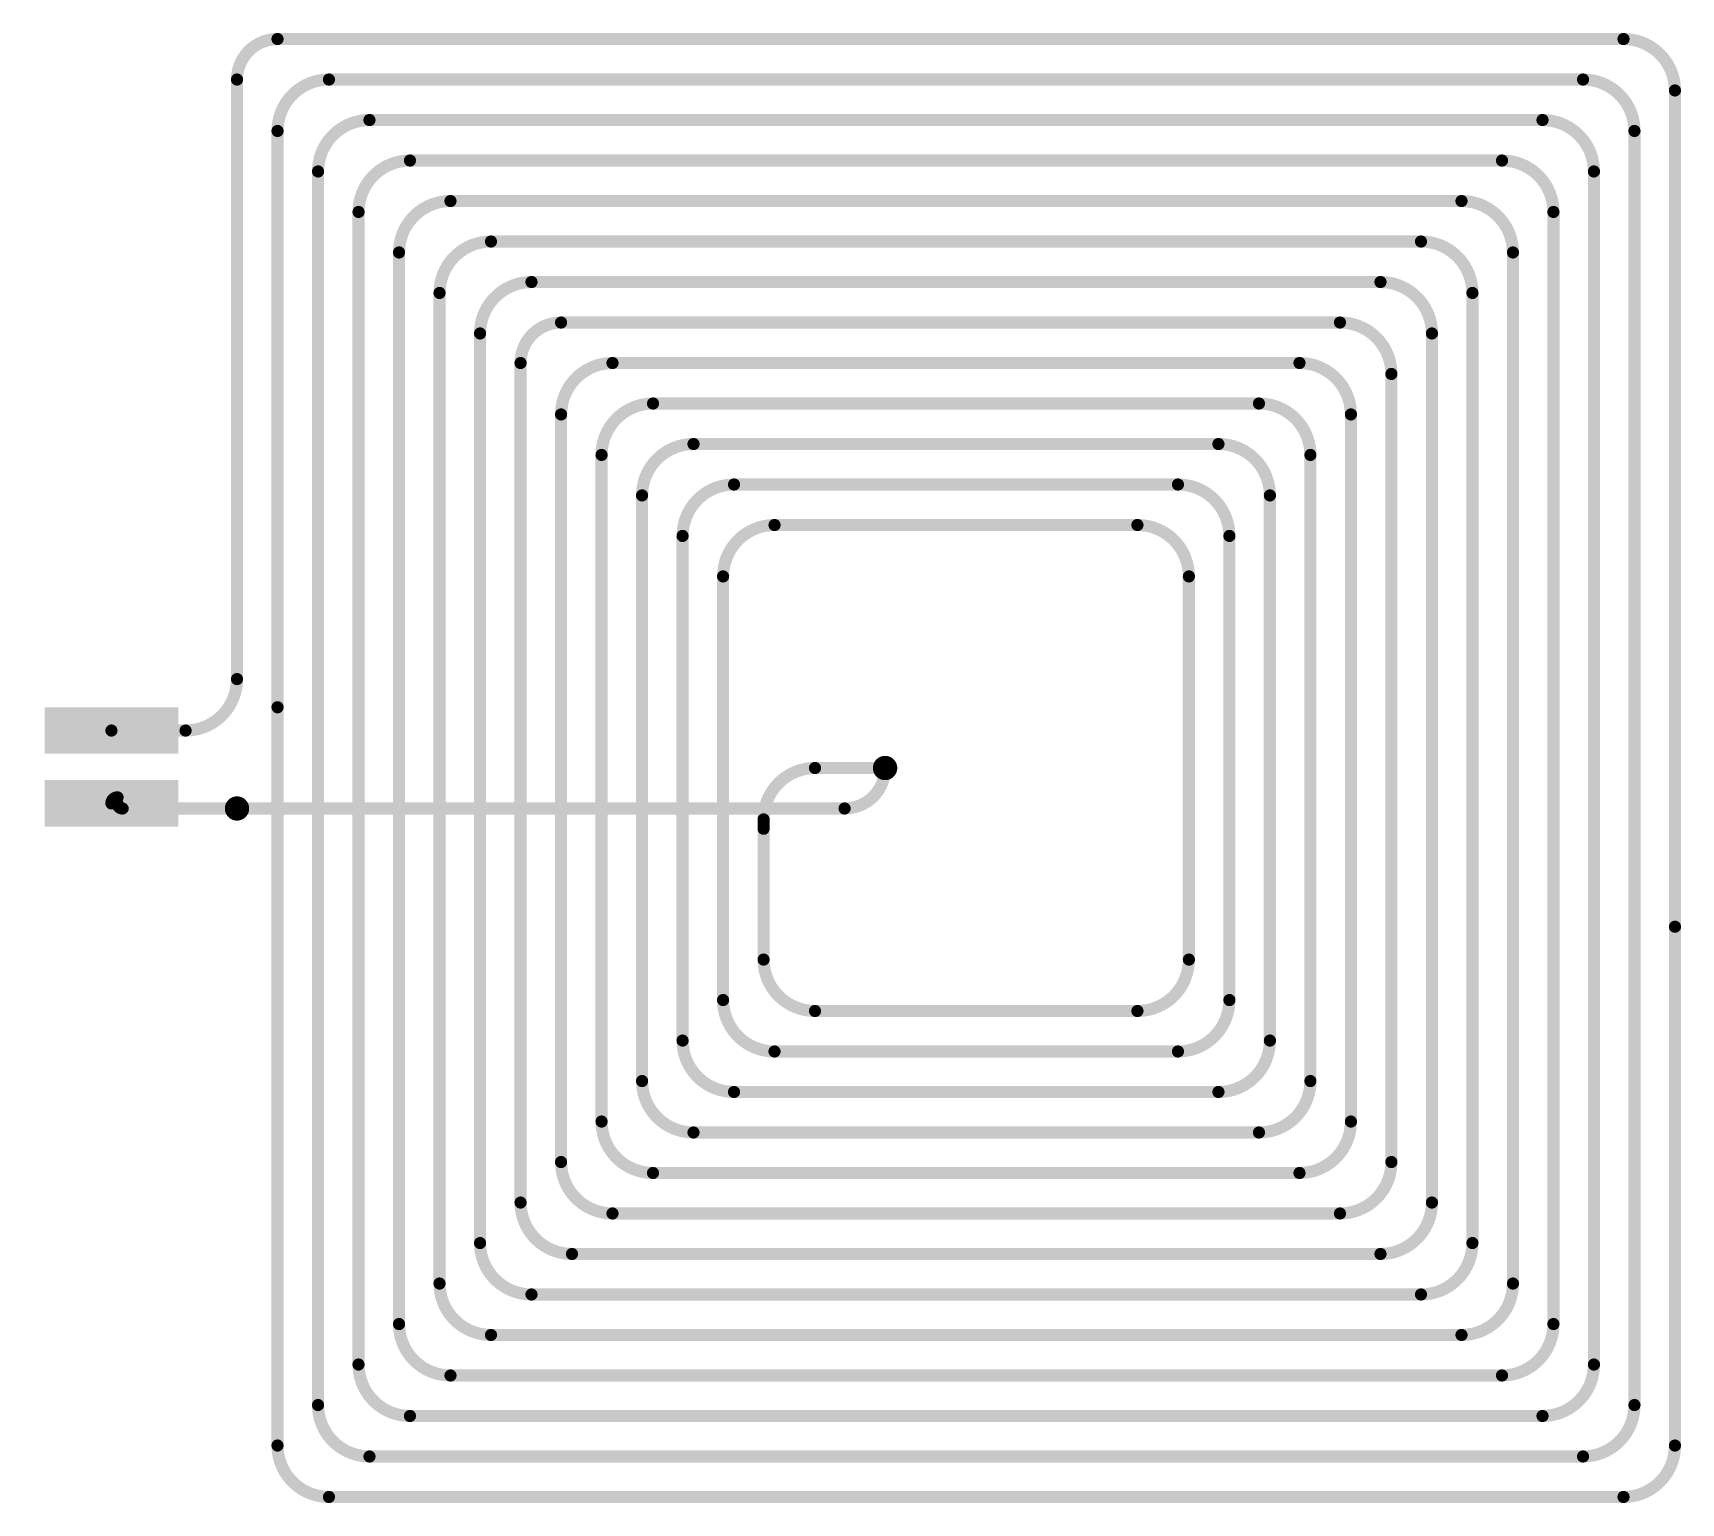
# Model space of a CAD drawing. Header units: inches. Extents: x 67.8 to 108.5, y 68.4 to 104.7.
import ezdxf

# ---------------------------------------------------------------- set-up
doc = ezdxf.new("R2010")
doc.units = ezdxf.units.IN
doc.layers.add('Bottom Layer', color=5, linetype='Continuous')
doc.layers.add('Top Layer', color=1, linetype='Continuous')

msp = doc.modelspace()

# ---------------------------------------------------------------- linework, layer by layer
at = {"layer": 'Bottom Layer', "const_width": 0.3}
msp.add_lwpolyline([(88.808, 86.564, -0.414214), (87.808, 85.564)], format="xyb", dxfattribs=at)
at = {"layer": 'Bottom Layer', "const_width": 0.15}
for points in [[(88.583, 86.564, 1), (89.033, 86.564, 1)], [(88.733, 86.564, 1), (88.883, 86.564, 1)], [(72.583, 85.564, 1), (73.033, 85.564, 1)], [(72.733, 85.564, 1), (72.883, 85.564, 1)], [(87.733, 85.564, 1), (87.883, 85.564, 1)], [(87.733, 85.564, 1), (87.883, 85.564, 1)]]:
    msp.add_lwpolyline(points, format="xyb", close=True, dxfattribs=at)
at = {"layer": 'Bottom Layer', "const_width": 0.3}
msp.add_lwpolyline([(72.808, 85.564), (87.808, 85.564)], dxfattribs=at)
at = {"layer": 'Top Layer', "const_width": 0.3}
for points in [[(72.808, 103.564, -0.414214), (73.808, 104.564)], [(107.038, 104.564, -0.414214), (108.308, 103.294)], [(73.808, 102.294, -0.414214), (75.078, 103.564)], [(106.038, 103.564, -0.414214), (107.308, 102.294)], [(74.808, 101.294, -0.414214), (76.078, 102.564)], [(105.038, 102.564, -0.414214), (106.308, 101.294)], [(75.808, 100.294, -0.414214), (77.078, 101.564)], [(104.038, 101.564, -0.414214), (105.308, 100.294)], [(76.808, 99.294, -0.414214), (78.078, 100.564)], [(103.038, 100.564, -0.414214), (104.308, 99.294)], [(77.808, 98.294, -0.414214), (79.078, 99.564)], [(102.038, 99.564, -0.414214), (103.308, 98.294)], [(78.808, 97.294, -0.414214), (80.078, 98.564)], [(101.038, 98.564, -0.414214), (102.308, 97.294)], [(79.808, 96.564, -0.414214), (80.808, 97.564)], [(100.038, 97.564, -0.414214), (101.308, 96.294)], [(80.808, 95.294, -0.414214), (82.078, 96.564)], [(99.038, 96.564, -0.414214), (100.308, 95.294)], [(81.808, 94.294, -0.414214), (83.078, 95.564)], [(98.038, 95.564, -0.414214), (99.308, 94.294)], [(82.808, 93.294, -0.414214), (84.078, 94.564)], [(97.038, 94.564, -0.414214), (98.308, 93.294)], [(83.808, 92.294, -0.414214), (85.078, 93.564)], [(96.038, 93.564, -0.414214), (97.308, 92.294)], [(84.808, 91.294, -0.414214), (86.078, 92.564)], [(95.038, 92.564, -0.414214), (96.308, 91.294)], [(72.808, 88.759, -0.414214), (71.538, 87.489)], [(85.808, 85.294, -0.414214), (87.078, 86.564)], [(69.708, 85.689, -0.414214), (69.858, 85.839)], [(69.983, 85.564, -0.414214), (69.858, 85.689)], [(87.078, 80.564, -0.414214), (85.808, 81.834)], [(96.308, 81.834, -0.414214), (95.038, 80.564)], [(86.078, 79.564, -0.414214), (84.808, 80.834)], [(97.308, 80.834, -0.414214), (96.038, 79.564)], [(85.078, 78.564, -0.414214), (83.808, 79.834)], [(98.308, 79.834, -0.414214), (97.038, 78.564)], [(84.078, 77.564, -0.414214), (82.808, 78.834)], [(99.308, 78.834, -0.414214), (98.038, 77.564)], [(83.078, 76.564, -0.414214), (81.808, 77.834)], [(100.308, 77.834, -0.414214), (99.038, 76.564)], [(82.078, 75.564, -0.414214), (80.808, 76.834)], [(101.308, 76.834, -0.414214), (100.038, 75.564)], [(81.078, 74.564, -0.414214), (79.808, 75.834)], [(102.308, 75.834, -0.414214), (101.038, 74.564)], [(80.078, 73.564, -0.414214), (78.808, 74.834)], [(103.308, 74.834, -0.414214), (102.038, 73.564)], [(79.078, 72.564, -0.414214), (77.808, 73.834)], [(104.308, 73.834, -0.414214), (103.038, 72.564)], [(78.078, 71.564, -0.414214), (76.808, 72.834)], [(105.308, 72.834, -0.414214), (104.038, 71.564)], [(77.078, 70.564, -0.414214), (75.808, 71.834)], [(106.308, 71.834, -0.414214), (105.038, 70.564)], [(76.078, 69.564, -0.414214), (74.808, 70.834)], [(107.308, 70.834, -0.414214), (106.038, 69.564)], [(75.078, 68.564, -0.414214), (73.808, 69.834)], [(108.308, 69.834, -0.414214), (107.038, 68.564)]]:
    msp.add_lwpolyline(points, format="xyb", dxfattribs=at)
at = {"layer": 'Top Layer'}
for points, const_width in [([(73.808, 104.564), (107.038, 104.564)], 0.3), ([(72.808, 88.759), (72.808, 103.564)], 0.3), ([(75.078, 103.564), (106.038, 103.564)], 0.3), ([(108.308, 82.644), (108.308, 103.294)], 0.3), ([(76.078, 102.564), (105.038, 102.564)], 0.3), ([(73.808, 88.064), (73.808, 102.294)], 0.3), ([(107.308, 70.834), (107.308, 102.294)], 0.3), ([(74.808, 70.834), (74.808, 101.294)], 0.3), ([(77.078, 101.564), (104.038, 101.564)], 0.3), ([(106.308, 71.834), (106.308, 101.294)], 0.3), ([(78.078, 100.564), (103.038, 100.564)], 0.3), ([(75.808, 71.834), (75.808, 100.294)], 0.3), ([(105.308, 72.834), (105.308, 100.294)], 0.3), ([(79.078, 99.564), (102.038, 99.564)], 0.3), ([(76.808, 72.834), (76.808, 99.294)], 0.3), ([(104.308, 73.834), (104.308, 99.294)], 0.3), ([(80.078, 98.564), (101.038, 98.564)], 0.3), ([(77.808, 73.834), (77.808, 98.294)], 0.3), ([(103.308, 74.834), (103.308, 98.294)], 0.3), ([(80.808, 97.564), (100.038, 97.564)], 0.3), ([(78.808, 74.834), (78.808, 97.294)], 0.3), ([(102.308, 75.834), (102.308, 97.294)], 0.3), ([(79.808, 75.834), (79.808, 96.564)], 0.3), ([(82.078, 96.564), (99.038, 96.564)], 0.3), ([(101.308, 76.834), (101.308, 96.294)], 0.3), ([(83.078, 95.564), (98.038, 95.564)], 0.3), ([(80.808, 76.834), (80.808, 95.294)], 0.3), ([(100.308, 77.834), (100.308, 95.294)], 0.3), ([(81.808, 77.834), (81.808, 94.294)], 0.3), ([(84.078, 94.564), (97.038, 94.564)], 0.3), ([(99.308, 78.834), (99.308, 94.294)], 0.3), ([(85.078, 93.564), (96.038, 93.564)], 0.3), ([(82.808, 78.834), (82.808, 93.294)], 0.3), ([(98.308, 79.834), (98.308, 93.294)], 0.3), ([(83.808, 79.834), (83.808, 92.294)], 0.3), ([(86.078, 92.564), (95.038, 92.564)], 0.3), ([(97.308, 80.834), (97.308, 92.294)], 0.3), ([(84.808, 80.834), (84.808, 91.294)], 0.3), ([(96.308, 81.834), (96.308, 91.294)], 0.3), ([(68.883, 88.064), (68.883, 86.914)], 1.65), ([(70.533, 88.064), (70.533, 86.914)], 1.65), ([(68.058, 87.777), (71.358, 87.777)], 0.575), ([(73.808, 69.834), (73.808, 88.064)], 0.3), ([(68.058, 87.202), (71.358, 87.202)], 0.575), ([(69.708, 87.489), (71.538, 87.489)], 0.3), ([(68.883, 86.264), (68.883, 85.114)], 1.65), ([(70.533, 86.264), (70.533, 85.114)], 1.65), ([(87.078, 86.564), (88.808, 86.564)], 0.3), ([(68.058, 85.977), (71.358, 85.977)], 0.575), ([(68.058, 85.402), (71.358, 85.402)], 0.575), ([(69.983, 85.564), (72.808, 85.564)], 0.3), ([(85.808, 85.064), (85.808, 85.294)], 0.3), ([(85.808, 81.834), (85.808, 85.064)], 0.3), ([(108.308, 69.834), (108.308, 82.644)], 0.3), ([(87.078, 80.564), (95.038, 80.564)], 0.3), ([(86.078, 79.564), (96.038, 79.564)], 0.3), ([(85.078, 78.564), (97.038, 78.564)], 0.3), ([(84.078, 77.564), (98.038, 77.564)], 0.3), ([(83.078, 76.564), (99.038, 76.564)], 0.3), ([(82.078, 75.564), (100.038, 75.564)], 0.3), ([(81.078, 74.564), (101.038, 74.564)], 0.3), ([(80.078, 73.564), (102.038, 73.564)], 0.3), ([(79.078, 72.564), (103.038, 72.564)], 0.3), ([(78.078, 71.564), (104.038, 71.564)], 0.3), ([(77.078, 70.564), (105.038, 70.564)], 0.3), ([(76.078, 69.564), (106.038, 69.564)], 0.3), ([(75.078, 68.564), (107.038, 68.564)], 0.3)]:
    msp.add_lwpolyline(points, dxfattribs=dict(at, const_width=const_width))
for points, const_width in [([(73.733, 104.564, 1), (73.883, 104.564, 1)], 0.15), ([(73.733, 104.564, 1), (73.883, 104.564, 1)], 0.15), ([(106.963, 104.564, 1), (107.113, 104.564, 1)], 0.15), ([(106.963, 104.564, 1), (107.113, 104.564, 1)], 0.15), ([(72.733, 103.564, 1), (72.883, 103.564, 1)], 0.15), ([(72.733, 103.564, 1), (72.883, 103.564, 1)], 0.15), ([(75.003, 103.564, 1), (75.153, 103.564, 1)], 0.15), ([(75.003, 103.564, 1), (75.153, 103.564, 1)], 0.15), ([(105.963, 103.564, 1), (106.113, 103.564, 1)], 0.15), ([(105.963, 103.564, 1), (106.113, 103.564, 1)], 0.15), ([(108.233, 103.294, 1), (108.383, 103.294, 1)], 0.15), ([(108.233, 103.294, 1), (108.383, 103.294, 1)], 0.15), ([(76.003, 102.564, 1), (76.153, 102.564, 1)], 0.15), ([(76.003, 102.564, 1), (76.153, 102.564, 1)], 0.15), ([(104.963, 102.564, 1), (105.113, 102.564, 1)], 0.15), ([(104.963, 102.564, 1), (105.113, 102.564, 1)], 0.15), ([(73.733, 102.294, 1), (73.883, 102.294, 1)], 0.15), ([(73.733, 102.294, 1), (73.883, 102.294, 1)], 0.15), ([(107.233, 102.294, 1), (107.383, 102.294, 1)], 0.15), ([(107.233, 102.294, 1), (107.383, 102.294, 1)], 0.15), ([(74.733, 101.294, 1), (74.883, 101.294, 1)], 0.15), ([(74.733, 101.294, 1), (74.883, 101.294, 1)], 0.15), ([(77.003, 101.564, 1), (77.153, 101.564, 1)], 0.15), ([(77.003, 101.564, 1), (77.153, 101.564, 1)], 0.15), ([(103.963, 101.564, 1), (104.113, 101.564, 1)], 0.15), ([(103.963, 101.564, 1), (104.113, 101.564, 1)], 0.15), ([(106.233, 101.294, 1), (106.383, 101.294, 1)], 0.15), ([(106.233, 101.294, 1), (106.383, 101.294, 1)], 0.15), ([(78.003, 100.564, 1), (78.153, 100.564, 1)], 0.15), ([(78.003, 100.564, 1), (78.153, 100.564, 1)], 0.15), ([(102.963, 100.564, 1), (103.113, 100.564, 1)], 0.15), ([(102.963, 100.564, 1), (103.113, 100.564, 1)], 0.15), ([(75.733, 100.294, 1), (75.883, 100.294, 1)], 0.15), ([(75.733, 100.294, 1), (75.883, 100.294, 1)], 0.15), ([(105.233, 100.294, 1), (105.383, 100.294, 1)], 0.15), ([(105.233, 100.294, 1), (105.383, 100.294, 1)], 0.15), ([(79.003, 99.564, 1), (79.153, 99.564, 1)], 0.15), ([(79.003, 99.564, 1), (79.153, 99.564, 1)], 0.15), ([(101.963, 99.564, 1), (102.113, 99.564, 1)], 0.15), ([(101.963, 99.564, 1), (102.113, 99.564, 1)], 0.15), ([(76.733, 99.294, 1), (76.883, 99.294, 1)], 0.15), ([(76.733, 99.294, 1), (76.883, 99.294, 1)], 0.15), ([(104.233, 99.294, 1), (104.383, 99.294, 1)], 0.15), ([(104.233, 99.294, 1), (104.383, 99.294, 1)], 0.15), ([(80.003, 98.564, 1), (80.153, 98.564, 1)], 0.15), ([(80.003, 98.564, 1), (80.153, 98.564, 1)], 0.15), ([(100.963, 98.564, 1), (101.113, 98.564, 1)], 0.15), ([(100.963, 98.564, 1), (101.113, 98.564, 1)], 0.15), ([(77.733, 98.294, 1), (77.883, 98.294, 1)], 0.15), ([(77.733, 98.294, 1), (77.883, 98.294, 1)], 0.15), ([(103.233, 98.294, 1), (103.383, 98.294, 1)], 0.15), ([(103.233, 98.294, 1), (103.383, 98.294, 1)], 0.15), ([(80.733, 97.564, 1), (80.883, 97.564, 1)], 0.15), ([(80.733, 97.564, 1), (80.883, 97.564, 1)], 0.15), ([(99.963, 97.564, 1), (100.113, 97.564, 1)], 0.15), ([(99.963, 97.564, 1), (100.113, 97.564, 1)], 0.15), ([(78.733, 97.294, 1), (78.883, 97.294, 1)], 0.15), ([(78.733, 97.294, 1), (78.883, 97.294, 1)], 0.15), ([(102.233, 97.294, 1), (102.383, 97.294, 1)], 0.15), ([(102.233, 97.294, 1), (102.383, 97.294, 1)], 0.15), ([(79.733, 96.564, 1), (79.883, 96.564, 1)], 0.15), ([(79.733, 96.564, 1), (79.883, 96.564, 1)], 0.15), ([(82.003, 96.564, 1), (82.153, 96.564, 1)], 0.15), ([(82.003, 96.564, 1), (82.153, 96.564, 1)], 0.15), ([(98.963, 96.564, 1), (99.113, 96.564, 1)], 0.15), ([(98.963, 96.564, 1), (99.113, 96.564, 1)], 0.15), ([(101.233, 96.294, 1), (101.383, 96.294, 1)], 0.15), ([(101.233, 96.294, 1), (101.383, 96.294, 1)], 0.15), ([(83.003, 95.564, 1), (83.153, 95.564, 1)], 0.15), ([(83.003, 95.564, 1), (83.153, 95.564, 1)], 0.15), ([(97.963, 95.564, 1), (98.113, 95.564, 1)], 0.15), ([(97.963, 95.564, 1), (98.113, 95.564, 1)], 0.15), ([(80.733, 95.294, 1), (80.883, 95.294, 1)], 0.15), ([(80.733, 95.294, 1), (80.883, 95.294, 1)], 0.15), ([(100.233, 95.294, 1), (100.383, 95.294, 1)], 0.15), ([(100.233, 95.294, 1), (100.383, 95.294, 1)], 0.15), ([(81.733, 94.294, 1), (81.883, 94.294, 1)], 0.15), ([(81.733, 94.294, 1), (81.883, 94.294, 1)], 0.15), ([(84.003, 94.564, 1), (84.153, 94.564, 1)], 0.15), ([(84.003, 94.564, 1), (84.153, 94.564, 1)], 0.15), ([(96.963, 94.564, 1), (97.113, 94.564, 1)], 0.15), ([(96.963, 94.564, 1), (97.113, 94.564, 1)], 0.15), ([(99.233, 94.294, 1), (99.383, 94.294, 1)], 0.15), ([(99.233, 94.294, 1), (99.383, 94.294, 1)], 0.15), ([(85.003, 93.564, 1), (85.153, 93.564, 1)], 0.15), ([(85.003, 93.564, 1), (85.153, 93.564, 1)], 0.15), ([(95.963, 93.564, 1), (96.113, 93.564, 1)], 0.15), ([(95.963, 93.564, 1), (96.113, 93.564, 1)], 0.15), ([(82.733, 93.294, 1), (82.883, 93.294, 1)], 0.15), ([(82.733, 93.294, 1), (82.883, 93.294, 1)], 0.15), ([(98.233, 93.294, 1), (98.383, 93.294, 1)], 0.15), ([(98.233, 93.294, 1), (98.383, 93.294, 1)], 0.15), ([(83.733, 92.294, 1), (83.883, 92.294, 1)], 0.15), ([(83.733, 92.294, 1), (83.883, 92.294, 1)], 0.15), ([(86.003, 92.564, 1), (86.153, 92.564, 1)], 0.15), ([(86.003, 92.564, 1), (86.153, 92.564, 1)], 0.15), ([(94.963, 92.564, 1), (95.113, 92.564, 1)], 0.15), ([(94.963, 92.564, 1), (95.113, 92.564, 1)], 0.15), ([(97.233, 92.294, 1), (97.383, 92.294, 1)], 0.15), ([(97.233, 92.294, 1), (97.383, 92.294, 1)], 0.15), ([(84.733, 91.294, 1), (84.883, 91.294, 1)], 0.15), ([(84.733, 91.294, 1), (84.883, 91.294, 1)], 0.15), ([(96.233, 91.294, 1), (96.383, 91.294, 1)], 0.15), ([(96.233, 91.294, 1), (96.383, 91.294, 1)], 0.15), ([(72.733, 88.759, 1), (72.883, 88.759, 1)], 0.15), ([(72.733, 88.759, 1), (72.883, 88.759, 1)], 0.15), ([(69.421, 87.489, 1), (69.996, 87.489, 1)], 0.575), ([(73.733, 88.064, 1), (73.883, 88.064, 1)], 0.15), ([(73.733, 88.064, 1), (73.883, 88.064, 1)], 0.15), ([(69.633, 87.489, 1), (69.783, 87.489, 1)], 0.15), ([(71.463, 87.489, 1), (71.613, 87.489, 1)], 0.15), ([(71.463, 87.489, 1), (71.613, 87.489, 1)], 0.15), ([(87.003, 86.564, 1), (87.153, 86.564, 1)], 0.15), ([(87.003, 86.564, 1), (87.153, 86.564, 1)], 0.15), ([(88.583, 86.564, 1), (89.033, 86.564, 1)], 0.15), ([(88.733, 86.564, 1), (88.883, 86.564, 1)], 0.15), ([(69.421, 85.689, 1), (69.996, 85.689, 1)], 0.575), ([(69.783, 85.839, 1), (69.933, 85.839, 1)], 0.15), ([(72.583, 85.564, 1), (73.033, 85.564, 1)], 0.15), ([(69.633, 85.689, 1), (69.783, 85.689, 1)], 0.15), ([(69.783, 85.689, 1), (69.933, 85.689, 1)], 0.15), ([(69.908, 85.564, 1), (70.058, 85.564, 1)], 0.15), ([(69.908, 85.564, 1), (70.058, 85.564, 1)], 0.15), ([(72.733, 85.564, 1), (72.883, 85.564, 1)], 0.15), ([(85.733, 85.294, 1), (85.883, 85.294, 1)], 0.15), ([(85.733, 85.294, 1), (85.883, 85.294, 1)], 0.15), ([(85.733, 85.064, 1), (85.883, 85.064, 1)], 0.15), ([(85.733, 85.064, 1), (85.883, 85.064, 1)], 0.15), ([(108.233, 82.644, 1), (108.383, 82.644, 1)], 0.15), ([(108.233, 82.644, 1), (108.383, 82.644, 1)], 0.15), ([(85.733, 81.834, 1), (85.883, 81.834, 1)], 0.15), ([(85.733, 81.834, 1), (85.883, 81.834, 1)], 0.15), ([(96.233, 81.834, 1), (96.383, 81.834, 1)], 0.15), ([(96.233, 81.834, 1), (96.383, 81.834, 1)], 0.15), ([(84.733, 80.834, 1), (84.883, 80.834, 1)], 0.15), ([(84.733, 80.834, 1), (84.883, 80.834, 1)], 0.15), ([(97.233, 80.834, 1), (97.383, 80.834, 1)], 0.15), ([(97.233, 80.834, 1), (97.383, 80.834, 1)], 0.15), ([(87.003, 80.564, 1), (87.153, 80.564, 1)], 0.15), ([(87.003, 80.564, 1), (87.153, 80.564, 1)], 0.15), ([(94.963, 80.564, 1), (95.113, 80.564, 1)], 0.15), ([(94.963, 80.564, 1), (95.113, 80.564, 1)], 0.15), ([(83.733, 79.834, 1), (83.883, 79.834, 1)], 0.15), ([(83.733, 79.834, 1), (83.883, 79.834, 1)], 0.15), ([(98.233, 79.834, 1), (98.383, 79.834, 1)], 0.15), ([(98.233, 79.834, 1), (98.383, 79.834, 1)], 0.15), ([(86.003, 79.564, 1), (86.153, 79.564, 1)], 0.15), ([(86.003, 79.564, 1), (86.153, 79.564, 1)], 0.15), ([(95.963, 79.564, 1), (96.113, 79.564, 1)], 0.15), ([(95.963, 79.564, 1), (96.113, 79.564, 1)], 0.15), ([(82.733, 78.834, 1), (82.883, 78.834, 1)], 0.15), ([(82.733, 78.834, 1), (82.883, 78.834, 1)], 0.15), ([(99.233, 78.834, 1), (99.383, 78.834, 1)], 0.15), ([(99.233, 78.834, 1), (99.383, 78.834, 1)], 0.15), ([(85.003, 78.564, 1), (85.153, 78.564, 1)], 0.15), ([(85.003, 78.564, 1), (85.153, 78.564, 1)], 0.15), ([(96.963, 78.564, 1), (97.113, 78.564, 1)], 0.15), ([(96.963, 78.564, 1), (97.113, 78.564, 1)], 0.15), ([(81.733, 77.834, 1), (81.883, 77.834, 1)], 0.15), ([(81.733, 77.834, 1), (81.883, 77.834, 1)], 0.15), ([(84.003, 77.564, 1), (84.153, 77.564, 1)], 0.15), ([(84.003, 77.564, 1), (84.153, 77.564, 1)], 0.15), ([(97.963, 77.564, 1), (98.113, 77.564, 1)], 0.15), ([(97.963, 77.564, 1), (98.113, 77.564, 1)], 0.15), ([(100.233, 77.834, 1), (100.383, 77.834, 1)], 0.15), ([(100.233, 77.834, 1), (100.383, 77.834, 1)], 0.15), ([(80.733, 76.834, 1), (80.883, 76.834, 1)], 0.15), ([(80.733, 76.834, 1), (80.883, 76.834, 1)], 0.15), ([(101.233, 76.834, 1), (101.383, 76.834, 1)], 0.15), ([(101.233, 76.834, 1), (101.383, 76.834, 1)], 0.15), ([(83.003, 76.564, 1), (83.153, 76.564, 1)], 0.15), ([(83.003, 76.564, 1), (83.153, 76.564, 1)], 0.15), ([(98.963, 76.564, 1), (99.113, 76.564, 1)], 0.15), ([(98.963, 76.564, 1), (99.113, 76.564, 1)], 0.15), ([(79.733, 75.834, 1), (79.883, 75.834, 1)], 0.15), ([(79.733, 75.834, 1), (79.883, 75.834, 1)], 0.15), ([(82.003, 75.564, 1), (82.153, 75.564, 1)], 0.15), ([(82.003, 75.564, 1), (82.153, 75.564, 1)], 0.15), ([(99.963, 75.564, 1), (100.113, 75.564, 1)], 0.15), ([(99.963, 75.564, 1), (100.113, 75.564, 1)], 0.15), ([(102.233, 75.834, 1), (102.383, 75.834, 1)], 0.15), ([(102.233, 75.834, 1), (102.383, 75.834, 1)], 0.15), ([(78.733, 74.834, 1), (78.883, 74.834, 1)], 0.15), ([(78.733, 74.834, 1), (78.883, 74.834, 1)], 0.15), ([(103.233, 74.834, 1), (103.383, 74.834, 1)], 0.15), ([(103.233, 74.834, 1), (103.383, 74.834, 1)], 0.15), ([(81.003, 74.564, 1), (81.153, 74.564, 1)], 0.15), ([(81.003, 74.564, 1), (81.153, 74.564, 1)], 0.15), ([(100.963, 74.564, 1), (101.113, 74.564, 1)], 0.15), ([(100.963, 74.564, 1), (101.113, 74.564, 1)], 0.15), ([(77.733, 73.834, 1), (77.883, 73.834, 1)], 0.15), ([(77.733, 73.834, 1), (77.883, 73.834, 1)], 0.15), ([(80.003, 73.564, 1), (80.153, 73.564, 1)], 0.15), ([(80.003, 73.564, 1), (80.153, 73.564, 1)], 0.15), ([(101.963, 73.564, 1), (102.113, 73.564, 1)], 0.15), ([(101.963, 73.564, 1), (102.113, 73.564, 1)], 0.15), ([(104.233, 73.834, 1), (104.383, 73.834, 1)], 0.15), ([(104.233, 73.834, 1), (104.383, 73.834, 1)], 0.15), ([(76.733, 72.834, 1), (76.883, 72.834, 1)], 0.15), ([(76.733, 72.834, 1), (76.883, 72.834, 1)], 0.15), ([(105.233, 72.834, 1), (105.383, 72.834, 1)], 0.15), ([(105.233, 72.834, 1), (105.383, 72.834, 1)], 0.15), ([(79.003, 72.564, 1), (79.153, 72.564, 1)], 0.15), ([(79.003, 72.564, 1), (79.153, 72.564, 1)], 0.15), ([(102.963, 72.564, 1), (103.113, 72.564, 1)], 0.15), ([(102.963, 72.564, 1), (103.113, 72.564, 1)], 0.15), ([(75.733, 71.834, 1), (75.883, 71.834, 1)], 0.15), ([(75.733, 71.834, 1), (75.883, 71.834, 1)], 0.15), ([(78.003, 71.564, 1), (78.153, 71.564, 1)], 0.15), ([(78.003, 71.564, 1), (78.153, 71.564, 1)], 0.15), ([(103.963, 71.564, 1), (104.113, 71.564, 1)], 0.15), ([(103.963, 71.564, 1), (104.113, 71.564, 1)], 0.15), ([(106.233, 71.834, 1), (106.383, 71.834, 1)], 0.15), ([(106.233, 71.834, 1), (106.383, 71.834, 1)], 0.15), ([(74.733, 70.834, 1), (74.883, 70.834, 1)], 0.15), ([(74.733, 70.834, 1), (74.883, 70.834, 1)], 0.15), ([(107.233, 70.834, 1), (107.383, 70.834, 1)], 0.15), ([(107.233, 70.834, 1), (107.383, 70.834, 1)], 0.15), ([(77.003, 70.564, 1), (77.153, 70.564, 1)], 0.15), ([(77.003, 70.564, 1), (77.153, 70.564, 1)], 0.15), ([(104.963, 70.564, 1), (105.113, 70.564, 1)], 0.15), ([(104.963, 70.564, 1), (105.113, 70.564, 1)], 0.15), ([(73.733, 69.834, 1), (73.883, 69.834, 1)], 0.15), ([(73.733, 69.834, 1), (73.883, 69.834, 1)], 0.15), ([(108.233, 69.834, 1), (108.383, 69.834, 1)], 0.15), ([(108.233, 69.834, 1), (108.383, 69.834, 1)], 0.15), ([(76.003, 69.564, 1), (76.153, 69.564, 1)], 0.15), ([(76.003, 69.564, 1), (76.153, 69.564, 1)], 0.15), ([(105.963, 69.564, 1), (106.113, 69.564, 1)], 0.15), ([(105.963, 69.564, 1), (106.113, 69.564, 1)], 0.15), ([(75.003, 68.564, 1), (75.153, 68.564, 1)], 0.15), ([(75.003, 68.564, 1), (75.153, 68.564, 1)], 0.15), ([(106.963, 68.564, 1), (107.113, 68.564, 1)], 0.15), ([(106.963, 68.564, 1), (107.113, 68.564, 1)], 0.15)]:
    msp.add_lwpolyline(points, format="xyb", close=True, dxfattribs=dict(at, const_width=const_width))

doc.saveas('drawing.dxf')
